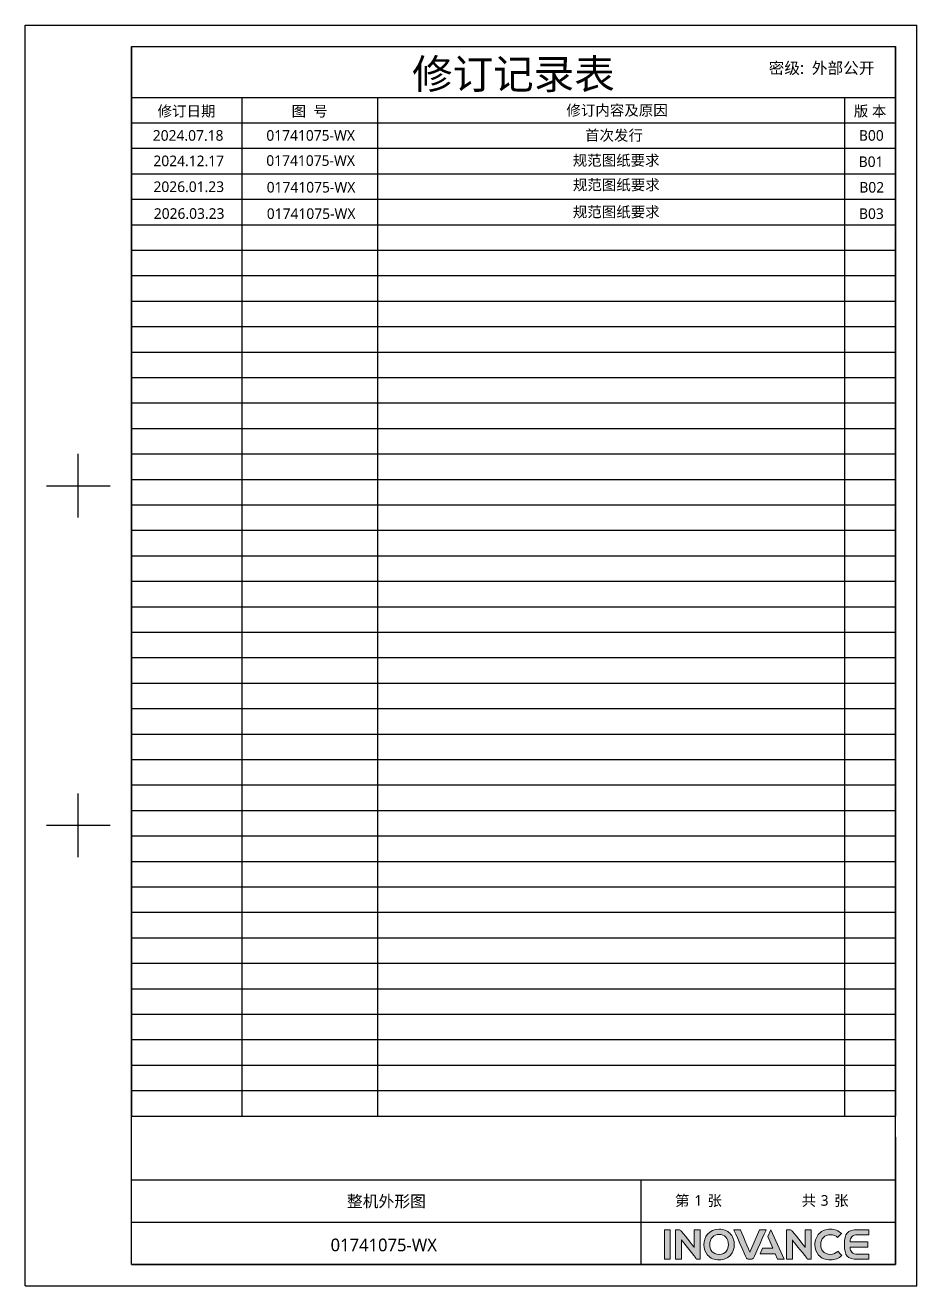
# Model space of a CAD drawing. Header units: millimetres. Extents: x 7426 to 8737, y 124 to 421.
# Drawn here: x 7653 to 7863, y 123.6 to 420.7 of the extents above; entities that cross this region are included whole.
import ezdxf
from ezdxf.enums import TextEntityAlignment as Align

# ---------------------------------------------------------------- set-up
doc = ezdxf.new("R2010")
doc.units = ezdxf.units.MM
doc.layers.add('logo-蓝色', color=7, linetype='Continuous', true_color=0x008ccf)
doc.layers.add('模板', color=7, linetype='Continuous')
doc.styles.add('微软雅黑', font='msyh.ttc')

# ---------------------------------------------------------------- blocks, each defined once
blk = doc.blocks.new('修订记录')
at = {"layer": 'logo-蓝色'}
h = blk.add_hatch(color=256, dxfattribs=at)
h.dxf.hatch_style = 1
edge = h.paths.add_edge_path()
edge.add_spline(control_points=[(7803.59, 129.48), (7803.59, 129.48), (7804.96, 129.48), (7804.96, 129.48), (7804.96, 129.48), (7804.96, 129.48), (7804.96, 136.43), (7804.96, 136.43), (7804.96, 136.43), (7804.96, 136.43), (7803.59, 136.43), (7803.59, 136.43), (7803.59, 136.43), (7803.59, 136.43), (7803.59, 129.48), (7803.59, 129.48)], knot_values=[0, 0, 0, 0, 0.25, 0.25, 0.25, 0.25, 0.5, 0.5, 0.5, 0.5, 0.75, 0.75, 0.75, 0.75, 1, 1, 1, 1], degree=3, periodic=1)
h = blk.add_hatch(color=256, dxfattribs=at)
h.dxf.hatch_style = 1
edge = h.paths.add_edge_path()
edge.add_spline(control_points=[(7810.61, 136.44), (7810.61, 136.44), (7810.61, 132.25), (7810.61, 132.25), (7810.61, 132.25), (7810.61, 132.25), (7807.54, 136.13), (7807.54, 136.13), (7807.54, 136.13), (7807.4, 136.31), (7807.19, 136.43), (7806.95, 136.43), (7806.95, 136.43), (7806.95, 136.43), (7806.19, 136.43), (7806.19, 136.43), (7806.19, 136.43), (7806.19, 136.43), (7806.19, 129.47), (7806.19, 129.47), (7806.19, 129.47), (7806.19, 129.47), (7807.58, 129.47), (7807.58, 129.47), (7807.58, 129.47), (7807.58, 129.47), (7807.58, 134.02), (7807.58, 134.02), (7807.58, 134.02), (7807.58, 134.02), (7811.02, 129.68), (7811.02, 129.68), (7811.02, 129.68), (7811.12, 129.55), (7811.28, 129.47), (7811.45, 129.47), (7811.45, 129.47), (7811.45, 129.47), (7812, 129.47), (7812, 129.47), (7812, 129.47), (7812, 129.47), (7812, 136.44), (7812, 136.44), (7812, 136.44), (7812, 136.44), (7810.61, 136.44), (7810.61, 136.44)], knot_values=[0, 0, 0, 0, 0.083333, 0.083333, 0.083333, 0.083333, 0.166667, 0.166667, 0.166667, 0.166667, 0.25, 0.25, 0.25, 0.25, 0.333333, 0.333333, 0.333333, 0.333333, 0.416667, 0.416667, 0.416667, 0.416667, 0.5, 0.5, 0.5, 0.5, 0.583333, 0.583333, 0.583333, 0.583333, 0.666667, 0.666667, 0.666667, 0.666667, 0.75, 0.75, 0.75, 0.75, 0.833333, 0.833333, 0.833333, 0.833333, 0.916667, 0.916667, 0.916667, 0.916667, 1, 1, 1, 1], degree=3, periodic=1)
h = blk.add_hatch(color=256, dxfattribs=at)
h.dxf.hatch_style = 1
edge = h.paths.add_edge_path(flags=16)
edge.add_spline(control_points=[(7814.9, 134.71), (7815.3, 135.11), (7815.83, 135.32), (7816.47, 135.32), (7816.47, 135.32), (7817.11, 135.32), (7817.63, 135.12), (7818.02, 134.72), (7818.02, 134.72), (7818.45, 134.28), (7818.68, 133.62), (7818.67, 132.91), (7818.67, 132.91), (7818.65, 131.79), (7818.06, 130.6), (7816.47, 130.6), (7816.47, 130.6), (7814.88, 130.6), (7814.28, 131.79), (7814.25, 132.9), (7814.25, 132.9), (7814.23, 133.6), (7814.47, 134.26), (7814.9, 134.71)], knot_values=[0, 0, 0, 0, 0.166667, 0.166667, 0.166667, 0.166667, 0.333333, 0.333333, 0.333333, 0.333333, 0.5, 0.5, 0.5, 0.5, 0.666667, 0.666667, 0.666667, 0.666667, 0.833333, 0.833333, 0.833333, 0.833333, 1, 1, 1, 1], degree=3, periodic=0)
edge = h.paths.add_edge_path()
edge.add_spline(control_points=[(7816.47, 136.58), (7814.01, 136.58), (7812.89, 134.68), (7812.89, 132.91), (7812.89, 132.91), (7812.89, 131.95), (7813.2, 131.08), (7813.76, 130.44), (7813.76, 130.44), (7814.4, 129.71), (7815.34, 129.33), (7816.47, 129.33), (7816.47, 129.33), (7817.59, 129.33), (7818.53, 129.72), (7819.16, 130.45), (7819.16, 130.45), (7819.72, 131.09), (7820.03, 131.97), (7820.04, 132.92), (7820.04, 132.92), (7820.05, 133.95), (7819.67, 134.92), (7819.01, 135.59), (7819.01, 135.59), (7818.37, 136.24), (7817.49, 136.58), (7816.47, 136.58)], knot_values=[0, 0, 0, 0, 0.142857, 0.142857, 0.142857, 0.142857, 0.285714, 0.285714, 0.285714, 0.285714, 0.428571, 0.428571, 0.428571, 0.428571, 0.571429, 0.571429, 0.571429, 0.571429, 0.714286, 0.714286, 0.714286, 0.714286, 0.857143, 0.857143, 0.857143, 0.857143, 1, 1, 1, 1], degree=3, periodic=0)
h = blk.add_hatch(color=256, dxfattribs=at)
h.dxf.hatch_style = 1
edge = h.paths.add_edge_path()
edge.add_spline(control_points=[(7826.02, 136.43), (7826.02, 136.43), (7823.74, 131.11), (7823.74, 131.11), (7823.74, 131.11), (7823.74, 131.11), (7821.47, 136.43), (7821.47, 136.43), (7821.47, 136.43), (7821.47, 136.43), (7819.92, 136.43), (7819.92, 136.43), (7819.92, 136.43), (7819.92, 136.43), (7822.84, 129.92), (7822.84, 129.92), (7822.84, 129.92), (7822.96, 129.66), (7823.22, 129.48), (7823.53, 129.48), (7823.53, 129.48), (7823.53, 129.48), (7823.53, 129.48), (7823.53, 129.48), (7823.53, 129.48), (7823.53, 129.48), (7823.95, 129.48), (7823.95, 129.48), (7823.95, 129.48), (7823.95, 129.48), (7823.96, 129.48), (7823.96, 129.48), (7823.96, 129.48), (7824.26, 129.48), (7824.53, 129.66), (7824.64, 129.92), (7824.64, 129.92), (7824.64, 129.92), (7827.57, 136.43), (7827.57, 136.43), (7827.57, 136.43), (7827.57, 136.43), (7826.02, 136.43), (7826.02, 136.43)], knot_values=[0, 0, 0, 0, 0.090909, 0.090909, 0.090909, 0.090909, 0.181818, 0.181818, 0.181818, 0.181818, 0.272727, 0.272727, 0.272727, 0.272727, 0.363636, 0.363636, 0.363636, 0.363636, 0.454545, 0.454545, 0.454545, 0.454545, 0.545455, 0.545455, 0.545455, 0.545455, 0.636364, 0.636364, 0.636364, 0.636364, 0.727273, 0.727273, 0.727273, 0.727273, 0.818182, 0.818182, 0.818182, 0.818182, 0.909091, 0.909091, 0.909091, 0.909091, 1, 1, 1, 1], degree=3, periodic=1)
h = blk.add_hatch(color=256, dxfattribs=at)
h.dxf.hatch_style = 1
edge = h.paths.add_edge_path()
edge.add_spline(control_points=[(7828.64, 136.43), (7828.64, 136.43), (7827.91, 134.82), (7827.91, 134.82), (7827.91, 134.82), (7827.91, 134.82), (7829.11, 132.07), (7829.11, 132.07), (7829.11, 132.07), (7829.11, 132.07), (7826.68, 132.07), (7826.68, 132.07), (7826.68, 132.07), (7826.68, 132.07), (7826.1, 130.77), (7826.1, 130.77), (7826.1, 130.77), (7826.1, 130.77), (7829.67, 130.77), (7829.67, 130.77), (7829.67, 130.77), (7829.67, 130.77), (7830.25, 129.48), (7830.25, 129.48), (7830.25, 129.48), (7830.25, 129.48), (7831.76, 129.48), (7831.76, 129.48), (7831.76, 129.48), (7831.76, 129.48), (7828.64, 136.43), (7828.64, 136.43)], knot_values=[0, 0, 0, 0, 0.125, 0.125, 0.125, 0.125, 0.25, 0.25, 0.25, 0.25, 0.375, 0.375, 0.375, 0.375, 0.5, 0.5, 0.5, 0.5, 0.625, 0.625, 0.625, 0.625, 0.75, 0.75, 0.75, 0.75, 0.875, 0.875, 0.875, 0.875, 1, 1, 1, 1], degree=3, periodic=1)
h = blk.add_hatch(color=256, dxfattribs=at)
h.dxf.hatch_style = 1
edge = h.paths.add_edge_path()
edge.add_spline(control_points=[(7836.76, 136.44), (7836.76, 136.44), (7836.76, 132.25), (7836.76, 132.25), (7836.76, 132.25), (7836.76, 132.25), (7833.69, 136.13), (7833.69, 136.13), (7833.69, 136.13), (7833.55, 136.31), (7833.33, 136.43), (7833.09, 136.43), (7833.09, 136.43), (7833.09, 136.43), (7832.34, 136.43), (7832.34, 136.43), (7832.34, 136.43), (7832.34, 136.43), (7832.34, 129.47), (7832.34, 129.47), (7832.34, 129.47), (7832.34, 129.47), (7833.72, 129.47), (7833.72, 129.47), (7833.72, 129.47), (7833.72, 129.47), (7833.72, 134.02), (7833.72, 134.02), (7833.72, 134.02), (7833.72, 134.02), (7837.17, 129.68), (7837.17, 129.68), (7837.17, 129.68), (7837.27, 129.55), (7837.42, 129.47), (7837.6, 129.47), (7837.6, 129.47), (7837.6, 129.47), (7838.14, 129.47), (7838.14, 129.47), (7838.14, 129.47), (7838.14, 129.47), (7838.14, 136.44), (7838.14, 136.44), (7838.14, 136.44), (7838.14, 136.44), (7836.76, 136.44), (7836.76, 136.44)], knot_values=[0, 0, 0, 0, 0.083333, 0.083333, 0.083333, 0.083333, 0.166667, 0.166667, 0.166667, 0.166667, 0.25, 0.25, 0.25, 0.25, 0.333333, 0.333333, 0.333333, 0.333333, 0.416667, 0.416667, 0.416667, 0.416667, 0.5, 0.5, 0.5, 0.5, 0.583333, 0.583333, 0.583333, 0.583333, 0.666667, 0.666667, 0.666667, 0.666667, 0.75, 0.75, 0.75, 0.75, 0.833333, 0.833333, 0.833333, 0.833333, 0.916667, 0.916667, 0.916667, 0.916667, 1, 1, 1, 1], degree=3, periodic=1)
h = blk.add_hatch(color=256, dxfattribs=at)
h.dxf.hatch_style = 1
edge = h.paths.add_edge_path()
edge.add_spline(control_points=[(7844.43, 131.32), (7844.01, 130.89), (7843.36, 130.63), (7842.73, 130.63), (7842.73, 130.63), (7841.03, 130.63), (7840.42, 131.81), (7840.41, 132.92), (7840.41, 132.92), (7840.4, 133.58), (7840.64, 134.2), (7841.06, 134.63), (7841.06, 134.63), (7841.47, 135.04), (7842.05, 135.26), (7842.73, 135.26), (7842.73, 135.26), (7843.36, 135.26), (7843.94, 135.03), (7844.36, 134.62), (7844.36, 134.62), (7844.36, 134.62), (7844.39, 134.59), (7844.39, 134.59), (7844.39, 134.59), (7844.39, 134.59), (7845.32, 135.49), (7845.32, 135.49), (7845.32, 135.49), (7845.32, 135.49), (7845.28, 135.52), (7845.28, 135.52), (7845.28, 135.52), (7844.58, 136.21), (7843.7, 136.58), (7842.73, 136.58), (7842.73, 136.58), (7841.65, 136.58), (7840.73, 136.23), (7840.07, 135.57), (7840.07, 135.57), (7839.42, 134.91), (7839.04, 133.94), (7839.04, 132.91), (7839.04, 132.91), (7839.05, 131.95), (7839.36, 131.07), (7839.92, 130.44), (7839.92, 130.44), (7840.57, 129.71), (7841.55, 129.33), (7842.73, 129.33), (7842.73, 129.33), (7843.77, 129.33), (7844.69, 129.68), (7845.37, 130.36), (7845.37, 130.36), (7845.37, 130.36), (7845.4, 130.39), (7845.4, 130.39), (7845.4, 130.39), (7845.4, 130.39), (7844.46, 131.35), (7844.46, 131.35), (7844.46, 131.35), (7844.46, 131.35), (7844.43, 131.32), (7844.43, 131.32)], knot_values=[0, 0, 0, 0, 0.058824, 0.058824, 0.058824, 0.058824, 0.117647, 0.117647, 0.117647, 0.117647, 0.176471, 0.176471, 0.176471, 0.176471, 0.235294, 0.235294, 0.235294, 0.235294, 0.294118, 0.294118, 0.294118, 0.294118, 0.352941, 0.352941, 0.352941, 0.352941, 0.411765, 0.411765, 0.411765, 0.411765, 0.470588, 0.470588, 0.470588, 0.470588, 0.529412, 0.529412, 0.529412, 0.529412, 0.588235, 0.588235, 0.588235, 0.588235, 0.647059, 0.647059, 0.647059, 0.647059, 0.705882, 0.705882, 0.705882, 0.705882, 0.764706, 0.764706, 0.764706, 0.764706, 0.823529, 0.823529, 0.823529, 0.823529, 0.882353, 0.882353, 0.882353, 0.882353, 0.941176, 0.941176, 0.941176, 0.941176, 1, 1, 1, 1], degree=3, periodic=0)
h = blk.add_hatch(color=256, dxfattribs=at)
h.dxf.hatch_style = 1
edge = h.paths.add_edge_path()
edge.add_spline(control_points=[(7849.13, 135.22), (7849.13, 135.22), (7851.74, 135.22), (7851.74, 135.22), (7851.74, 135.22), (7851.74, 135.22), (7851.74, 136.43), (7851.74, 136.43), (7851.74, 136.43), (7851.74, 136.43), (7849.1, 136.43), (7849.1, 136.43), (7849.1, 136.43), (7846.67, 136.43), (7846.01, 135.51), (7846.01, 133.04), (7846.01, 133.04), (7846.01, 133.04), (7846.01, 132.96), (7846.01, 132.96), (7846.01, 132.96), (7846.01, 132.96), (7846.01, 132.95), (7846.01, 132.95), (7846.01, 132.95), (7846.01, 132.95), (7846.01, 132.95), (7846.01, 132.95), (7846.01, 132.95), (7846.01, 132.95), (7846.01, 132.95), (7846.01, 132.95), (7846.01, 132.95), (7846.01, 132.95), (7846.01, 132.86), (7846.01, 132.86), (7846.01, 132.86), (7846.01, 130.4), (7846.67, 129.47), (7849.1, 129.47), (7849.1, 129.47), (7849.1, 129.47), (7851.74, 129.47), (7851.74, 129.47), (7851.74, 129.47), (7851.74, 129.47), (7851.74, 130.68), (7851.74, 130.68), (7851.74, 130.68), (7851.74, 130.68), (7849.13, 130.68), (7849.13, 130.68), (7849.13, 130.68), (7848.49, 130.68), (7848.01, 130.8), (7847.71, 131.14), (7847.71, 131.14), (7847.48, 131.4), (7847.37, 131.82), (7847.35, 132.3), (7847.35, 132.3), (7847.35, 132.3), (7851.51, 132.3), (7851.51, 132.3), (7851.51, 132.3), (7851.51, 132.3), (7851.51, 132.95), (7851.51, 132.95), (7851.51, 132.95), (7851.51, 132.95), (7851.51, 133.6), (7851.51, 133.6), (7851.51, 133.6), (7851.51, 133.6), (7847.35, 133.6), (7847.35, 133.6), (7847.35, 133.6), (7847.37, 134.08), (7847.48, 134.51), (7847.71, 134.77), (7847.71, 134.77), (7848.01, 135.11), (7848.49, 135.22), (7849.13, 135.22)], knot_values=[0, 0, 0, 0, 0.047619, 0.047619, 0.047619, 0.047619, 0.095238, 0.095238, 0.095238, 0.095238, 0.142857, 0.142857, 0.142857, 0.142857, 0.190476, 0.190476, 0.190476, 0.190476, 0.238095, 0.238095, 0.238095, 0.238095, 0.285714, 0.285714, 0.285714, 0.285714, 0.333333, 0.333333, 0.333333, 0.333333, 0.380952, 0.380952, 0.380952, 0.380952, 0.428571, 0.428571, 0.428571, 0.428571, 0.47619, 0.47619, 0.47619, 0.47619, 0.52381, 0.52381, 0.52381, 0.52381, 0.571429, 0.571429, 0.571429, 0.571429, 0.619048, 0.619048, 0.619048, 0.619048, 0.666667, 0.666667, 0.666667, 0.666667, 0.714286, 0.714286, 0.714286, 0.714286, 0.761905, 0.761905, 0.761905, 0.761905, 0.809524, 0.809524, 0.809524, 0.809524, 0.857143, 0.857143, 0.857143, 0.857143, 0.904762, 0.904762, 0.904762, 0.904762, 0.952381, 0.952381, 0.952381, 0.952381, 1, 1, 1, 1], degree=3, periodic=0)
for p, q in [((7652.98, 420.31), (7863.04, 420.31)), ((7652.98, 123.22), (7652.98, 420.31)), ((7863.04, 123.22), (7863.04, 420.31)), ((7677.99, 415.3), (7858.04, 415.3)), ((7677.99, 128.22), (7677.99, 415.3)), ((7677.99, 415.3), (7677.99, 163.23)), ((7677.99, 415.3), (7858.04, 415.3)), ((7858.04, 128.22), (7858.04, 415.3)), ((7858.04, 415.3), (7858.04, 163.23)), ((7677.99, 403.3), (7858.04, 403.3)), ((7677.99, 397.3), (7858.04, 397.3)), ((7665.48, 304.27), (7665.48, 319.28)), ((7657.98, 311.78), (7672.99, 311.78)), ((7665.48, 224.25), (7665.48, 239.26)), ((7657.98, 231.75), (7672.99, 231.75)), ((7858.04, 158.23), (7858.04, 128.22)), ((7798.02, 138.23), (7858.04, 138.23)), ((7677.99, 128.22), (7858.04, 128.22)), ((7677.99, 128.22), (7858.04, 128.22)), ((7652.98, 123.22), (7863.04, 123.22))]:
    blk.add_line(p, q)
at = {"color": 2}
for p, q in [((7703.99, 403.3), (7703.99, 163.23)), ((7736, 403.3), (7736, 163.23)), ((7846.03, 403.3), (7846.03, 163.23)), ((7677.99, 391.3), (7858.04, 391.3)), ((7677.99, 385.3), (7858.04, 385.3)), ((7677.99, 379.29), (7858.04, 379.29)), ((7677.99, 373.29), (7858.04, 373.29)), ((7677.99, 367.29), (7858.04, 367.29)), ((7677.99, 361.29), (7858.04, 361.29)), ((7677.99, 355.29), (7858.04, 355.29)), ((7677.99, 349.29), (7858.04, 349.29)), ((7677.99, 343.28), (7858.04, 343.28)), ((7677.99, 337.28), (7858.04, 337.28)), ((7677.99, 331.28), (7858.04, 331.28)), ((7677.99, 325.28), (7858.04, 325.28)), ((7677.99, 319.28), (7858.04, 319.28)), ((7677.99, 313.28), (7858.04, 313.28)), ((7677.99, 307.27), (7858.04, 307.27)), ((7677.99, 301.27), (7858.04, 301.27)), ((7677.99, 295.27), (7858.04, 295.27)), ((7677.99, 289.27), (7858.04, 289.27)), ((7677.99, 283.27), (7858.04, 283.27)), ((7677.99, 277.27), (7858.04, 277.27)), ((7677.99, 271.26), (7858.04, 271.26)), ((7677.99, 265.26), (7858.04, 265.26)), ((7677.99, 259.26), (7858.04, 259.26)), ((7677.99, 253.26), (7858.04, 253.26)), ((7677.99, 247.26), (7858.04, 247.26)), ((7677.99, 241.26), (7858.04, 241.26)), ((7677.99, 235.25), (7858.04, 235.25)), ((7677.99, 229.25), (7858.04, 229.25)), ((7677.99, 223.25), (7858.04, 223.25)), ((7677.99, 217.25), (7858.04, 217.25)), ((7677.99, 211.25), (7858.04, 211.25)), ((7677.99, 205.25), (7858.04, 205.25)), ((7677.99, 199.24), (7858.04, 199.24)), ((7677.99, 193.24), (7858.04, 193.24)), ((7677.99, 187.24), (7858.04, 187.24)), ((7677.99, 181.24), (7858.04, 181.24)), ((7677.99, 175.24), (7858.04, 175.24)), ((7677.99, 169.24), (7858.04, 169.24)), ((7677.99, 163.23), (7858.04, 163.23))]:
    blk.add_line(p, q, dxfattribs=at)
at = {"color": 2, "linetype": 'Continuous'}
for p, q in [((7677.99, 148.23), (7858.04, 148.23)), ((7677.99, 138.23), (7798.02, 138.23)), ((7738, 128.22), (7756.01, 128.22)), ((7756.01, 128.22), (7798.02, 128.22)), ((7813.02, 128.22), (7858.04, 128.22))]:
    blk.add_line(p, q, dxfattribs=at)
at = {"linetype": 'Continuous'}
for p, q in [((7798.02, 148.23), (7798.02, 138.23)), ((7798.02, 138.23), (7798.02, 128.22))]:
    blk.add_line(p, q, dxfattribs=at)
at = {"color": 7, "linetype": 'Continuous'}
blk.add_line((7858.04, 128.22), (7677.99, 128.22), dxfattribs=at)
at = {"layer": 'logo-蓝色', "lineweight": 9}
for points, knots in [([(7804.96, 136.43), (7804.96, 136.43), (7804.96, 136.43), (7803.59, 136.43), (7803.59, 136.43)], [0.5, 0.5, 0.5, 0.5, 0.5, 0.75, 0.75, 0.75, 0.75]), ([(7803.59, 136.43), (7803.59, 136.43), (7803.59, 136.43), (7803.59, 129.48), (7803.59, 129.48)], [0.75, 0.75, 0.75, 0.75, 0.75, 1, 1, 1, 1]), ([(7804.96, 129.48), (7804.96, 129.48), (7804.96, 129.48), (7804.96, 136.43), (7804.96, 136.43)], [0.25, 0.25, 0.25, 0.25, 0.25, 0.5, 0.5, 0.5, 0.5]), ([(7806.95, 136.43), (7806.95, 136.43), (7806.95, 136.43), (7806.19, 136.43), (7806.19, 136.43)], [0.25, 0.25, 0.25, 0.25, 0.25000001, 0.33333333, 0.33333333, 0.33333333, 0.33333333]), ([(7806.19, 136.43), (7806.19, 136.43), (7806.19, 136.43), (7806.19, 129.47), (7806.19, 129.47)], [0.33333333, 0.33333333, 0.33333333, 0.33333333, 0.33333334, 0.41666667, 0.41666667, 0.41666667, 0.41666667]), ([(7807.54, 136.13), (7807.54, 136.13), (7807.4, 136.31), (7807.19, 136.43), (7806.95, 136.43)], [0.16666667, 0.16666667, 0.16666667, 0.16666667, 0.16666668, 0.25, 0.25, 0.25, 0.25]), ([(7810.61, 132.25), (7810.61, 132.25), (7810.61, 132.25), (7807.54, 136.13), (7807.54, 136.13)], [0.08333333, 0.08333333, 0.08333333, 0.08333333, 0.08333334, 0.16666667, 0.16666667, 0.16666667, 0.16666667]), ([(7807.58, 129.47), (7807.58, 129.47), (7807.58, 129.47), (7807.58, 134.02), (7807.58, 134.02)], [0.5, 0.5, 0.5, 0.5, 0.50000001, 0.58333333, 0.58333333, 0.58333333, 0.58333333]), ([(7807.58, 134.02), (7807.58, 134.02), (7807.58, 134.02), (7811.02, 129.68), (7811.02, 129.68)], [0.58333333, 0.58333333, 0.58333333, 0.58333333, 0.58333334, 0.66666667, 0.66666667, 0.66666667, 0.66666667]), ([(7812, 136.44), (7812, 136.44), (7812, 136.44), (7810.61, 136.44), (7810.61, 136.44)], [0.91666667, 0.91666667, 0.91666667, 0.91666667, 0.91666668, 1, 1, 1, 1]), ([(7812, 129.47), (7812, 129.47), (7812, 129.47), (7812, 136.44), (7812, 136.44)], [0.83333333, 0.83333333, 0.83333333, 0.83333333, 0.83333334, 0.91666667, 0.91666667, 0.91666667, 0.91666667]), ([(7814.25, 132.9), (7814.25, 132.9), (7814.23, 133.6), (7814.47, 134.26), (7814.9, 134.71)], [0.8333333, 0.8333333, 0.8333333, 0.8333333, 0.8333333, 1, 1, 1, 1]), ([(7819.01, 135.59), (7819.01, 135.59), (7818.37, 136.24), (7817.49, 136.58), (7816.47, 136.58)], [0.8571429, 0.8571429, 0.8571429, 0.8571429, 0.8571429, 1, 1, 1, 1]), ([(7816.47, 135.32), (7816.47, 135.32), (7817.11, 135.32), (7817.63, 135.12), (7818.02, 134.72)], [0.1666667, 0.1666667, 0.1666667, 0.1666667, 0.1666667, 0.3333333, 0.3333333, 0.3333333, 0.3333333]), ([(7818.02, 134.72), (7818.02, 134.72), (7818.45, 134.28), (7818.68, 133.62), (7818.67, 132.91)], [0.3333333, 0.3333333, 0.3333333, 0.3333333, 0.3333333, 0.5, 0.5, 0.5, 0.5]), ([(7820.04, 132.92), (7820.04, 132.92), (7820.05, 133.95), (7819.67, 134.92), (7819.01, 135.59)], [0.7142857, 0.7142857, 0.7142857, 0.7142857, 0.7142857, 0.8571429, 0.8571429, 0.8571429, 0.8571429]), ([(7821.47, 136.43), (7821.47, 136.43), (7821.47, 136.43), (7819.92, 136.43), (7819.92, 136.43)], [0.18181818, 0.18181818, 0.18181818, 0.18181818, 0.18181819, 0.27272727, 0.27272727, 0.27272727, 0.27272727]), ([(7819.92, 136.43), (7819.92, 136.43), (7819.92, 136.43), (7822.84, 129.92), (7822.84, 129.92)], [0.27272727, 0.27272727, 0.27272727, 0.27272727, 0.27272728, 0.36363636, 0.36363636, 0.36363636, 0.36363636]), ([(7823.74, 131.11), (7823.74, 131.11), (7823.74, 131.11), (7821.47, 136.43), (7821.47, 136.43)], [0.09090909, 0.09090909, 0.09090909, 0.09090909, 0.0909091, 0.18181818, 0.18181818, 0.18181818, 0.18181818]), ([(7824.64, 129.92), (7824.64, 129.92), (7824.64, 129.92), (7827.57, 136.43), (7827.57, 136.43)], [0.81818182, 0.81818182, 0.81818182, 0.81818182, 0.81818183, 0.90909091, 0.90909091, 0.90909091, 0.90909091]), ([(7827.57, 136.43), (7827.57, 136.43), (7827.57, 136.43), (7826.02, 136.43), (7826.02, 136.43)], [0.90909091, 0.90909091, 0.90909091, 0.90909091, 0.90909092, 1, 1, 1, 1]), ([(7827.91, 134.82), (7827.91, 134.82), (7827.91, 134.82), (7829.11, 132.07), (7829.11, 132.07)], [0.125, 0.125, 0.125, 0.125, 0.125, 0.25, 0.25, 0.25, 0.25]), ([(7831.76, 129.48), (7831.76, 129.48), (7831.76, 129.48), (7828.64, 136.43), (7828.64, 136.43)], [0.875, 0.875, 0.875, 0.875, 0.875, 1, 1, 1, 1]), ([(7833.09, 136.43), (7833.09, 136.43), (7833.09, 136.43), (7832.34, 136.43), (7832.34, 136.43)], [0.25, 0.25, 0.25, 0.25, 0.25000001, 0.33333333, 0.33333333, 0.33333333, 0.33333333]), ([(7832.34, 136.43), (7832.34, 136.43), (7832.34, 136.43), (7832.34, 129.47), (7832.34, 129.47)], [0.33333333, 0.33333333, 0.33333333, 0.33333333, 0.33333334, 0.41666667, 0.41666667, 0.41666667, 0.41666667]), ([(7833.69, 136.13), (7833.69, 136.13), (7833.55, 136.31), (7833.33, 136.43), (7833.09, 136.43)], [0.16666667, 0.16666667, 0.16666667, 0.16666667, 0.16666668, 0.25, 0.25, 0.25, 0.25]), ([(7836.76, 132.25), (7836.76, 132.25), (7836.76, 132.25), (7833.69, 136.13), (7833.69, 136.13)], [0.08333333, 0.08333333, 0.08333333, 0.08333333, 0.08333334, 0.16666667, 0.16666667, 0.16666667, 0.16666667]), ([(7833.72, 129.47), (7833.72, 129.47), (7833.72, 129.47), (7833.72, 134.02), (7833.72, 134.02)], [0.5, 0.5, 0.5, 0.5, 0.50000001, 0.58333333, 0.58333333, 0.58333333, 0.58333333]), ([(7833.72, 134.02), (7833.72, 134.02), (7833.72, 134.02), (7837.17, 129.68), (7837.17, 129.68)], [0.58333333, 0.58333333, 0.58333333, 0.58333333, 0.58333334, 0.66666667, 0.66666667, 0.66666667, 0.66666667]), ([(7838.14, 136.44), (7838.14, 136.44), (7838.14, 136.44), (7836.76, 136.44), (7836.76, 136.44)], [0.91666667, 0.91666667, 0.91666667, 0.91666667, 0.91666668, 1, 1, 1, 1]), ([(7838.14, 129.47), (7838.14, 129.47), (7838.14, 129.47), (7838.14, 136.44), (7838.14, 136.44)], [0.83333333, 0.83333333, 0.83333333, 0.83333333, 0.83333334, 0.91666667, 0.91666667, 0.91666667, 0.91666667]), ([(7840.07, 135.57), (7840.07, 135.57), (7839.42, 134.91), (7839.04, 133.94), (7839.04, 132.91)], [0.58823529, 0.58823529, 0.58823529, 0.58823529, 0.5882353, 0.64705882, 0.64705882, 0.64705882, 0.64705882]), ([(7845.28, 135.52), (7845.28, 135.52), (7844.58, 136.21), (7843.7, 136.58), (7842.73, 136.58), (7842.73, 136.58), (7841.65, 136.58), (7840.73, 136.23), (7840.07, 135.57)], [0.4705882, 0.4705882, 0.4705882, 0.4705882, 0.4705882, 0.5294118, 0.5294118, 0.5294118, 0.5294118, 0.5882353, 0.5882353, 0.5882353, 0.5882353]), ([(7840.41, 132.92), (7840.41, 132.92), (7840.4, 133.58), (7840.64, 134.2), (7841.06, 134.63)], [0.11764706, 0.11764706, 0.11764706, 0.11764706, 0.11764707, 0.17647059, 0.17647059, 0.17647059, 0.17647059]), ([(7841.06, 134.63), (7841.06, 134.63), (7841.47, 135.04), (7842.05, 135.26), (7842.73, 135.26)], [0.17647059, 0.17647059, 0.17647059, 0.17647059, 0.1764706, 0.23529412, 0.23529412, 0.23529412, 0.23529412]), ([(7842.73, 135.26), (7842.73, 135.26), (7843.36, 135.26), (7843.94, 135.03), (7844.36, 134.62)], [0.23529412, 0.23529412, 0.23529412, 0.23529412, 0.23529413, 0.29411765, 0.29411765, 0.29411765, 0.29411765]), ([(7844.36, 134.62), (7844.36, 134.62), (7844.36, 134.62), (7844.39, 134.59), (7844.39, 134.59)], [0.29411765, 0.29411765, 0.29411765, 0.29411765, 0.29411766, 0.35294118, 0.35294118, 0.35294118, 0.35294118]), ([(7844.39, 134.59), (7844.39, 134.59), (7844.39, 134.59), (7845.32, 135.49), (7845.32, 135.49)], [0.35294118, 0.35294118, 0.35294118, 0.35294118, 0.35294119, 0.41176471, 0.41176471, 0.41176471, 0.41176471]), ([(7845.32, 135.49), (7845.32, 135.49), (7845.32, 135.49), (7845.28, 135.52), (7845.28, 135.52)], [0.41176471, 0.41176471, 0.41176471, 0.41176471, 0.41176472, 0.47058824, 0.47058824, 0.47058824, 0.47058824]), ([(7849.1, 136.43), (7849.1, 136.43), (7846.67, 136.43), (7846.01, 135.51), (7846.01, 133.04)], [0.14285714, 0.14285714, 0.14285714, 0.14285714, 0.14285715, 0.19047619, 0.19047619, 0.19047619, 0.19047619]), ([(7847.35, 133.6), (7847.35, 133.6), (7847.37, 134.08), (7847.48, 134.51), (7847.71, 134.77)], [0.9047619, 0.9047619, 0.9047619, 0.9047619, 0.90476191, 0.95238095, 0.95238095, 0.95238095, 0.95238095]), ([(7847.71, 134.77), (7847.71, 134.77), (7848.01, 135.11), (7848.49, 135.22), (7849.13, 135.22)], [0.95238095, 0.95238095, 0.95238095, 0.95238095, 0.95238096, 1, 1, 1, 1]), ([(7851.74, 136.43), (7851.74, 136.43), (7851.74, 136.43), (7849.1, 136.43), (7849.1, 136.43)], [0.0952381, 0.0952381, 0.0952381, 0.0952381, 0.09523811, 0.14285714, 0.14285714, 0.14285714, 0.14285714]), ([(7851.74, 135.22), (7851.74, 135.22), (7851.74, 135.22), (7851.74, 136.43), (7851.74, 136.43)], [0.04761905, 0.04761905, 0.04761905, 0.04761905, 0.04761906, 0.0952381, 0.0952381, 0.0952381, 0.0952381]), ([(7812.89, 132.91), (7812.89, 132.91), (7812.89, 131.95), (7813.2, 131.08), (7813.76, 130.44)], [0.1428571, 0.1428571, 0.1428571, 0.1428571, 0.1428572, 0.2857143, 0.2857143, 0.2857143, 0.2857143]), ([(7818.67, 132.91), (7818.67, 132.91), (7818.65, 131.79), (7818.06, 130.6), (7816.47, 130.6), (7816.47, 130.6), (7814.88, 130.6), (7814.28, 131.79), (7814.25, 132.9)], [0.5, 0.5, 0.5, 0.5, 0.5, 0.6666667, 0.6666667, 0.6666667, 0.6666667, 0.8333333, 0.8333333, 0.8333333, 0.8333333]), ([(7819.16, 130.45), (7819.16, 130.45), (7819.72, 131.09), (7820.03, 131.97), (7820.04, 132.92)], [0.5714286, 0.5714286, 0.5714286, 0.5714286, 0.5714286, 0.7142857, 0.7142857, 0.7142857, 0.7142857]), ([(7826.68, 132.07), (7826.68, 132.07), (7826.68, 132.07), (7826.1, 130.77), (7826.1, 130.77)], [0.375, 0.375, 0.375, 0.375, 0.375, 0.5, 0.5, 0.5, 0.5]), ([(7826.1, 130.77), (7826.1, 130.77), (7826.1, 130.77), (7829.67, 130.77), (7829.67, 130.77)], [0.5, 0.5, 0.5, 0.5, 0.5, 0.625, 0.625, 0.625, 0.625]), ([(7829.11, 132.07), (7829.11, 132.07), (7829.11, 132.07), (7826.68, 132.07), (7826.68, 132.07)], [0.25, 0.25, 0.25, 0.25, 0.25, 0.375, 0.375, 0.375, 0.375]), ([(7829.67, 130.77), (7829.67, 130.77), (7829.67, 130.77), (7830.25, 129.48), (7830.25, 129.48)], [0.625, 0.625, 0.625, 0.625, 0.625, 0.75, 0.75, 0.75, 0.75]), ([(7839.04, 132.91), (7839.04, 132.91), (7839.05, 131.95), (7839.36, 131.07), (7839.92, 130.44)], [0.64705882, 0.64705882, 0.64705882, 0.64705882, 0.64705883, 0.70588235, 0.70588235, 0.70588235, 0.70588235]), ([(7844.43, 131.32), (7844.01, 130.89), (7843.36, 130.63), (7842.73, 130.63), (7842.73, 130.63), (7841.03, 130.63), (7840.42, 131.81), (7840.41, 132.92)], [0, 0, 0, 0, 0.0588235, 0.0588235, 0.0588235, 0.0588235, 0.1176471, 0.1176471, 0.1176471, 0.1176471]), ([(7844.46, 131.35), (7844.46, 131.35), (7844.46, 131.35), (7844.43, 131.32), (7844.43, 131.32)], [0.94117647, 0.94117647, 0.94117647, 0.94117647, 0.94117648, 1, 1, 1, 1]), ([(7845.4, 130.39), (7845.4, 130.39), (7845.4, 130.39), (7844.46, 131.35), (7844.46, 131.35)], [0.88235294, 0.88235294, 0.88235294, 0.88235294, 0.88235295, 0.94117647, 0.94117647, 0.94117647, 0.94117647]), ([(7846.01, 133.04), (7846.01, 133.04), (7846.01, 133.04), (7846.01, 132.96), (7846.01, 132.96)], [0.19047619, 0.19047619, 0.19047619, 0.19047619, 0.1904762, 0.23809524, 0.23809524, 0.23809524, 0.23809524]), ([(7846.01, 132.96), (7846.01, 132.96), (7846.01, 132.96), (7846.01, 132.95), (7846.01, 132.95)], [0.23809524, 0.23809524, 0.23809524, 0.23809524, 0.23809525, 0.28571429, 0.28571429, 0.28571429, 0.28571429]), ([(7846.01, 132.95), (7846.01, 132.95), (7846.01, 132.95), (7846.01, 132.95), (7846.01, 132.95)], [0.28571429, 0.28571429, 0.28571429, 0.28571429, 0.2857143, 0.33333333, 0.33333333, 0.33333333, 0.33333333]), ([(7846.01, 132.95), (7846.01, 132.95), (7846.01, 132.95), (7846.01, 132.95), (7846.01, 132.95)], [0.33333333, 0.33333333, 0.33333333, 0.33333333, 0.33333334, 0.38095238, 0.38095238, 0.38095238, 0.38095238]), ([(7846.01, 132.95), (7846.01, 132.95), (7846.01, 132.95), (7846.01, 132.86), (7846.01, 132.86)], [0.38095238, 0.38095238, 0.38095238, 0.38095238, 0.38095239, 0.42857143, 0.42857143, 0.42857143, 0.42857143]), ([(7846.01, 132.86), (7846.01, 132.86), (7846.01, 130.4), (7846.67, 129.47), (7849.1, 129.47)], [0.42857143, 0.42857143, 0.42857143, 0.42857143, 0.42857144, 0.47619048, 0.47619048, 0.47619048, 0.47619048]), ([(7851.51, 133.6), (7851.51, 133.6), (7851.51, 133.6), (7847.35, 133.6), (7847.35, 133.6)], [0.85714286, 0.85714286, 0.85714286, 0.85714286, 0.85714287, 0.9047619, 0.9047619, 0.9047619, 0.9047619]), ([(7847.71, 131.14), (7847.71, 131.14), (7847.48, 131.4), (7847.37, 131.82), (7847.35, 132.3)], [0.66666667, 0.66666667, 0.66666667, 0.66666667, 0.66666668, 0.71428571, 0.71428571, 0.71428571, 0.71428571]), ([(7847.35, 132.3), (7847.35, 132.3), (7847.35, 132.3), (7851.51, 132.3), (7851.51, 132.3)], [0.71428571, 0.71428571, 0.71428571, 0.71428571, 0.71428572, 0.76190476, 0.76190476, 0.76190476, 0.76190476]), ([(7851.74, 130.68), (7851.74, 130.68), (7851.74, 130.68), (7849.13, 130.68), (7849.13, 130.68), (7849.13, 130.68), (7848.49, 130.68), (7848.01, 130.8), (7847.71, 131.14)], [0.57142857, 0.57142857, 0.57142857, 0.57142857, 0.57142858, 0.61904762, 0.61904762, 0.61904762, 0.61904763, 0.66666667, 0.66666667, 0.66666667, 0.66666667]), ([(7851.51, 132.95), (7851.51, 132.95), (7851.51, 132.95), (7851.51, 133.6), (7851.51, 133.6)], [0.80952381, 0.80952381, 0.80952381, 0.80952381, 0.80952382, 0.85714286, 0.85714286, 0.85714286, 0.85714286]), ([(7851.51, 132.3), (7851.51, 132.3), (7851.51, 132.3), (7851.51, 132.95), (7851.51, 132.95)], [0.76190476, 0.76190476, 0.76190476, 0.76190476, 0.76190477, 0.80952381, 0.80952381, 0.80952381, 0.80952381]), ([(7806.19, 129.47), (7806.19, 129.47), (7806.19, 129.47), (7807.58, 129.47), (7807.58, 129.47)], [0.41666667, 0.41666667, 0.41666667, 0.41666667, 0.41666668, 0.5, 0.5, 0.5, 0.5]), ([(7811.02, 129.68), (7811.02, 129.68), (7811.12, 129.55), (7811.28, 129.47), (7811.45, 129.47)], [0.66666667, 0.66666667, 0.66666667, 0.66666667, 0.66666668, 0.75, 0.75, 0.75, 0.75]), ([(7811.45, 129.47), (7811.45, 129.47), (7811.45, 129.47), (7812, 129.47), (7812, 129.47)], [0.75, 0.75, 0.75, 0.75, 0.75000001, 0.83333333, 0.83333333, 0.83333333, 0.83333333]), ([(7813.76, 130.44), (7813.76, 130.44), (7814.4, 129.71), (7815.34, 129.33), (7816.47, 129.33)], [0.2857143, 0.2857143, 0.2857143, 0.2857143, 0.2857143, 0.4285714, 0.4285714, 0.4285714, 0.4285714]), ([(7816.47, 129.33), (7816.47, 129.33), (7817.59, 129.33), (7818.53, 129.72), (7819.16, 130.45)], [0.4285714, 0.4285714, 0.4285714, 0.4285714, 0.4285714, 0.5714286, 0.5714286, 0.5714286, 0.5714286]), ([(7822.84, 129.92), (7822.84, 129.92), (7822.96, 129.66), (7823.22, 129.48), (7823.53, 129.48)], [0.36363636, 0.36363636, 0.36363636, 0.36363636, 0.36363637, 0.45454545, 0.45454545, 0.45454545, 0.45454545]), ([(7823.53, 129.48), (7823.53, 129.48), (7823.53, 129.48), (7823.53, 129.48), (7823.53, 129.48)], [0.45454545, 0.45454545, 0.45454545, 0.45454545, 0.45454546, 0.54545455, 0.54545455, 0.54545455, 0.54545455]), ([(7823.53, 129.48), (7823.53, 129.48), (7823.53, 129.48), (7823.95, 129.48), (7823.95, 129.48)], [0.54545455, 0.54545455, 0.54545455, 0.54545455, 0.54545456, 0.63636364, 0.63636364, 0.63636364, 0.63636364]), ([(7823.95, 129.48), (7823.95, 129.48), (7823.95, 129.48), (7823.96, 129.48), (7823.96, 129.48)], [0.63636364, 0.63636364, 0.63636364, 0.63636364, 0.63636365, 0.72727273, 0.72727273, 0.72727273, 0.72727273]), ([(7823.96, 129.48), (7823.96, 129.48), (7824.26, 129.48), (7824.53, 129.66), (7824.64, 129.92)], [0.72727273, 0.72727273, 0.72727273, 0.72727273, 0.72727274, 0.81818182, 0.81818182, 0.81818182, 0.81818182]), ([(7830.25, 129.48), (7830.25, 129.48), (7830.25, 129.48), (7831.76, 129.48), (7831.76, 129.48)], [0.75, 0.75, 0.75, 0.75, 0.75, 0.875, 0.875, 0.875, 0.875]), ([(7832.34, 129.47), (7832.34, 129.47), (7832.34, 129.47), (7833.72, 129.47), (7833.72, 129.47)], [0.41666667, 0.41666667, 0.41666667, 0.41666667, 0.41666668, 0.5, 0.5, 0.5, 0.5]), ([(7837.17, 129.68), (7837.17, 129.68), (7837.27, 129.55), (7837.42, 129.47), (7837.6, 129.47)], [0.66666667, 0.66666667, 0.66666667, 0.66666667, 0.66666668, 0.75, 0.75, 0.75, 0.75]), ([(7837.6, 129.47), (7837.6, 129.47), (7837.6, 129.47), (7838.14, 129.47), (7838.14, 129.47)], [0.75, 0.75, 0.75, 0.75, 0.75000001, 0.83333333, 0.83333333, 0.83333333, 0.83333333]), ([(7839.92, 130.44), (7839.92, 130.44), (7840.57, 129.71), (7841.55, 129.33), (7842.73, 129.33), (7842.73, 129.33), (7843.77, 129.33), (7844.69, 129.68), (7845.37, 130.36)], [0.7058824, 0.7058824, 0.7058824, 0.7058824, 0.7058824, 0.7647059, 0.7647059, 0.7647059, 0.7647059, 0.8235294, 0.8235294, 0.8235294, 0.8235294]), ([(7845.37, 130.36), (7845.37, 130.36), (7845.37, 130.36), (7845.4, 130.39), (7845.4, 130.39)], [0.82352941, 0.82352941, 0.82352941, 0.82352941, 0.82352942, 0.88235294, 0.88235294, 0.88235294, 0.88235294]), ([(7849.1, 129.47), (7849.1, 129.47), (7849.1, 129.47), (7851.74, 129.47), (7851.74, 129.47)], [0.47619048, 0.47619048, 0.47619048, 0.47619048, 0.47619049, 0.52380952, 0.52380952, 0.52380952, 0.52380952]), ([(7851.74, 129.47), (7851.74, 129.47), (7851.74, 129.47), (7851.74, 130.68), (7851.74, 130.68)], [0.52380952, 0.52380952, 0.52380952, 0.52380952, 0.52380953, 0.57142857, 0.57142857, 0.57142857, 0.57142857])]:
    blk.add_open_spline(points, degree=3, knots=knots, dxfattribs=at)
for points in [[(7810.61, 136.44), (7810.61, 136.44), (7810.61, 132.25), (7810.61, 132.25)], [(7816.47, 136.58), (7814.01, 136.58), (7812.89, 134.68), (7812.89, 132.91)], [(7814.9, 134.71), (7815.3, 135.11), (7815.83, 135.32), (7816.47, 135.32)], [(7826.02, 136.43), (7826.02, 136.43), (7823.74, 131.11), (7823.74, 131.11)], [(7828.64, 136.43), (7828.64, 136.43), (7827.91, 134.82), (7827.91, 134.82)], [(7836.76, 136.44), (7836.76, 136.44), (7836.76, 132.25), (7836.76, 132.25)], [(7849.13, 135.22), (7849.13, 135.22), (7851.74, 135.22), (7851.74, 135.22)], [(7803.59, 129.48), (7803.59, 129.48), (7804.96, 129.48), (7804.96, 129.48)]]:
    blk.add_open_spline(points, degree=3, dxfattribs=at)
at = {"color": 2, "style": '微软雅黑'}
for s, height, p in [('修订记录表', 7.002, (7768.01, 405.3)), ('修订日期', 2.501, (7690.99, 398.81)), ('图  号', 2.501, (7720, 398.81)), ('版 本', 2.501, (7852.04, 398.81))]:
    blk.add_text(s, height=height, dxfattribs=at).set_placement(p, align=Align.CENTER)
at = {"style": '微软雅黑'}
for s, height, p in [('密级:  外部公开', 2.708, (7828.14, 408.85)), ('整机外形图', 2.734, (7728.76, 141.77))]:
    blk.add_text(s, height=height, dxfattribs=at).set_placement(p)
at = {"color": 2, "style": '微软雅黑'}
for s, p in [('修订内容及原因', (7792.43, 400.3)), ('第     张', (7811.61, 143.34)), ('共     张', (7841.44, 143.34))]:
    blk.add_text(s, height=2.501, dxfattribs=at).set_placement(p, align=Align.MIDDLE)
at = {"linetype": 'Continuous', "lineweight": 0, "ltscale": 0.3, "style": '微软雅黑'}
for tag, p in [('当前页', (7811.57, 143.34)), ('总页数', (7841.33, 143.34))]:
    blk.add_attdef(tag, text='', height=2.5, dxfattribs=at).set_placement(p, align=Align.MIDDLE)
at = {"ltscale": 0.3, "style": '微软雅黑'}
blk.add_attdef('编码', text='', height=3, dxfattribs=at).set_placement((7737.46, 132.85), align=Align.MIDDLE)

msp = doc.modelspace()

# ---------------------------------------------------------------- block references
at = {"layer": '模板'}
msp.add_blockref('修订记录', (0, 0.4), dxfattribs=at).add_auto_attribs({'编码': '01741075-WX', '当前页': '1', '总页数': '3'})

# ---------------------------------------------------------------- texts
at = {"layer": '模板', "char_height": 2.5, "attachment_point": 1, "style": '微软雅黑'}
for s, width, insert in [('2024.07.18', 72.293308, (7683.0393, 395.9774)), ('01741075-WX', 72.293308, (7709.7883, 395.9774)), ('首次发行', 72.293308, (7784.8839, 396.003)), ('B00', 23.611688, (7849.4098, 395.9774)), ('2024.12.17', 72.293308, (7683.1803, 389.982)), ('01741075-WX', 72.293308, (7709.7769, 390.0582)), ('规范图纸要求', 72.293308, (7781.9824, 390.1045)), ('B01', 23.611688, (7849.3497, 389.7885)), ('2026.01.23', 72.293308, (7683.1966, 383.892)), ('01741075-WX', 72.293308, (7709.8701, 383.7681)), ('规范图纸要求', 72.293308, (7782.0144, 384.3143)), ('B02', 23.611688, (7849.4988, 383.7499)), ('2026.03.23', 72.293308, (7683.2761, 377.5709)), ('01741075-WX', 72.293308, (7709.9019, 377.5442)), ('规范图纸要求', 72.293308, (7782, 377.9409)), ('B03', 23.611688, (7849.424, 377.5391))]:
    msp.add_mtext_dynamic_manual_height_columns(s, width=width, gutter_width=12.5, heights=[0], dxfattribs=dict(at, insert=insert))

doc.saveas('drawing.dxf')
